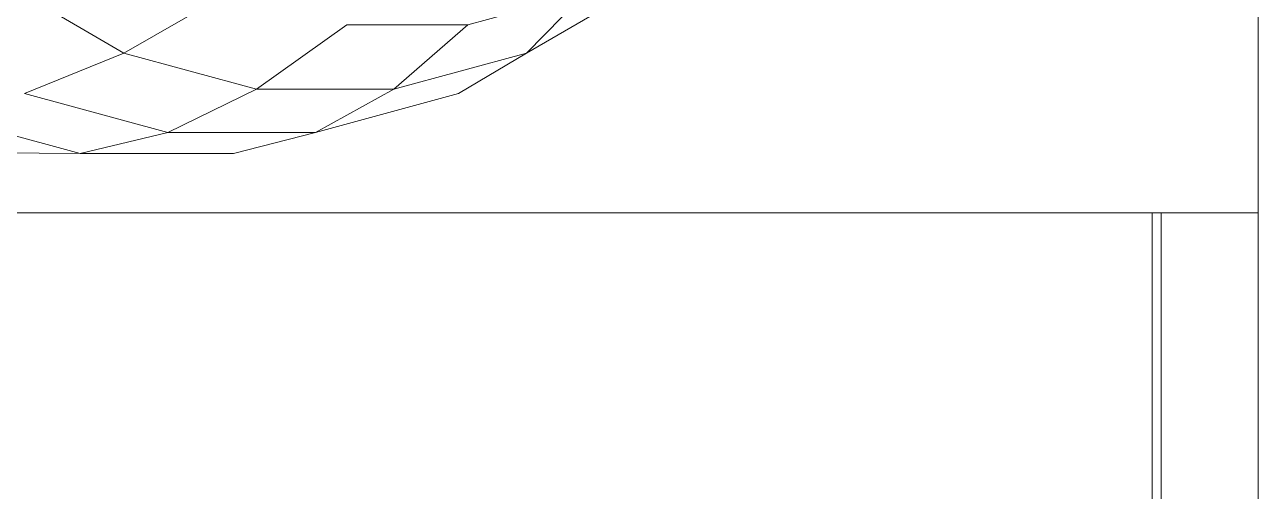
# Model space of a CAD drawing. Header units: inches. Extents: x -827 to 154, y -802 to 207.
# Drawn here: x -729.94 to -728.554, y 43.102 to 43.627 of the extents above; entities that cross this region are included whole.
import ezdxf

# ---------------------------------------------------------------- set-up
doc = ezdxf.new("R2010")
doc.units = ezdxf.units.IN
doc.header["$MEASUREMENT"] = 0
doc.layers.add('DrillPressTable _1__skp', color=8, linetype='Continuous', lineweight=9)
doc.layers.add('Layer0', color=7, linetype='Continuous', lineweight=9)

# ---------------------------------------------------------------- blocks, each defined once
blk = doc.blocks.new('DrillPressTable _1__skp_76-402119-Level 1')
at = {"layer": 'Layer0'}
blk.add_line((0.5, 24), (0.5, 15.1356), dxfattribs=at)
blk.add_line((0.5, 24), (0.5, 15.1356), dxfattribs=at)
blk = doc.blocks.new('DrillPressTable _1__skp_69-402112-Level 1')
blk.add_blockref('DrillPressTable _1__skp_76-402119-Level 1', (-0.5, 0))
blk = doc.blocks.new('DrillPressTable _1__skp_64-402107-Level 1')
at = {"layer": 'Layer0'}
blk.add_line((13.7863, 0), (0, 0), dxfattribs=at)
blk.add_line((13.7863, 0), (0, 0), dxfattribs=at)
blk = doc.blocks.new('DrillPressTable _1__skp_66-402109-Level 1')
at = {"layer": 'Layer0'}
blk.add_line((5, 6.5), (5.7863, 6.5), dxfattribs=at)
blk.add_line((5, 6.5), (5.7863, 6.5), dxfattribs=at)
blk = doc.blocks.new('DrillPressTable _1__skp_63-402106-Level 1')
for name, p in [('DrillPressTable _1__skp_64-402107-Level 1', (0, 15.255)), ('DrillPressTable _1__skp_66-402109-Level 1', (8, 8.745))]:
    blk.add_blockref(name, p)
blk = doc.blocks.new('DrillPressTable _1__skp_62-402105-Level 1')
for name, p in [('DrillPressTable _1__skp_63-402106-Level 1', (0, 0)), ('DrillPressTable _1__skp_69-402112-Level 1', (13.7863, 0))]:
    blk.add_blockref(name, p)
blk = doc.blocks.new('DrillPressTable _1__skp_27-402070-Level 1')
at = {"layer": 'Layer0'}
for p, q in [((1.471, -0.2584), (1.6063, -0.3371)), ((1.6063, -0.3371), (1.471, -0.2584)), ((2.0588, -0.3371), (2.1937, -0.2583)), ((2.1937, -0.2583), (2.0588, -0.3371)), ((1.54, -0.2691), (1.6722, -0.305)), ((1.54, -0.2691), (1.6063, -0.3371)), ((1.6063, -0.3371), (1.54, -0.2691)), ((1.9405, -0.269), (2.0588, -0.3371)), ((2.0588, -0.3371), (1.9405, -0.269)), ((1.6722, -0.305), (1.8085, -0.305)), ((1.8085, -0.305), (1.9097, -0.3777)), ((1.9097, -0.3777), (1.8085, -0.305)), ((1.6722, -0.305), (1.7556, -0.3777)), ((1.7556, -0.3777), (1.6722, -0.305)), ((1.6063, -0.3371), (1.7556, -0.3777)), ((1.6063, -0.3371), (1.6827, -0.3824)), ((1.7556, -0.3777), (1.6063, -0.3371)), ((1.6827, -0.3824), (1.6063, -0.3371)), ((1.9097, -0.3777), (2.0588, -0.3371)), ((2.0588, -0.3371), (1.9097, -0.3777)), ((2.0588, -0.3371), (2.1705, -0.3823)), ((2.1705, -0.3823), (2.0588, -0.3371)), ((1.6827, -0.3824), (1.8437, -0.4262)), ((1.8437, -0.4262), (1.6827, -0.3824)), ((1.7556, -0.3777), (1.9097, -0.3777)), ((1.7556, -0.3777), (1.8437, -0.4262)), ((1.9097, -0.3777), (1.7556, -0.3777)), ((1.8437, -0.4262), (1.7556, -0.3777)), ((1.9097, -0.3777), (2.0097, -0.4261)), ((2.0097, -0.4261), (1.9097, -0.3777)), ((2.0097, -0.4261), (2.1705, -0.3823)), ((2.1705, -0.3823), (2.0097, -0.4261)), ((2.1079, -0.4499), (2.2746, -0.4045)), ((2.2746, -0.4045), (2.1079, -0.4499)), ((1.8437, -0.4262), (2.0097, -0.4261)), ((2.0097, -0.4261), (1.8437, -0.4262)), ((1.8437, -0.4262), (1.9357, -0.45)), ((1.9357, -0.45), (1.8437, -0.4262)), ((2.0097, -0.4261), (2.1079, -0.4499)), ((2.1079, -0.4499), (2.0097, -0.4261)), ((1.9357, -0.45), (2.1079, -0.4499)), ((2.1079, -0.4499), (1.9357, -0.45)), ((2.1079, -0.4499), (2.2035, -0.4489)), ((2.2035, -0.4489), (2.1079, -0.4499))]:
    blk.add_line(p, q, dxfattribs=at)
blk = doc.blocks.new('DrillPressTable _1__skp_26-402069-Level 1')
at = {"extrusion": (0, 0, -1)}
blk.add_blockref('DrillPressTable _1__skp_27-402070-Level 1', (-2.9455, 0.7506), dxfattribs=at)
blk = doc.blocks.new('DrillPressTable _1__skp_18-402061-Level 1')
at = {"layer": 'Layer0'}
for p, q in [((-0.1208, 20.1008), (-0.1208, 0.9115)), ((-0.1208, 0.9115), (-0.1208, 20.1008))]:
    blk.add_line(p, q, dxfattribs=at)
blk = doc.blocks.new('DrillPressTable _1__skp_3-402046-Level 1')
for name, p in [('DrillPressTable _1__skp_18-402061-Level 1', (2.6712, 0.2015)), ('DrillPressTable _1__skp_26-402069-Level 1', (0.3888, 8.3514))]:
    blk.add_blockref(name, p)
blk = doc.blocks.new('DrillPressTable _1__skp_2-402045-Level 1')
blk.add_blockref('DrillPressTable _1__skp_3-402046-Level 1', (1.9576, 0.5283))
blk = doc.blocks.new('DrillPressTable _1__skp_1-402044-Level 1')
blk.add_blockref('DrillPressTable _1__skp_62-402105-Level 1', (118.8142, 152.93))
at = {"rotation": 270.0000000000001}
blk.add_blockref('DrillPressTable _1__skp_2-402045-Level 1', (123.4866, 172.5737), dxfattribs=at)
blk = doc.blocks.new('DrillPressTable _1__skp-401998-Level 1')
blk.add_blockref('DrillPressTable _1__skp_1-402044-Level 1', (0, 0))

msp = doc.modelspace()

# ---------------------------------------------------------------- block references
at = {"layer": 'DrillPressTable _1__skp', "color": 7, "rotation": 89.99999999999967}
msp.add_blockref('DrillPressTable _1__skp-401998-Level 1', (-560.487909, -89.184773), dxfattribs=at)

doc.saveas('drawing.dxf')
